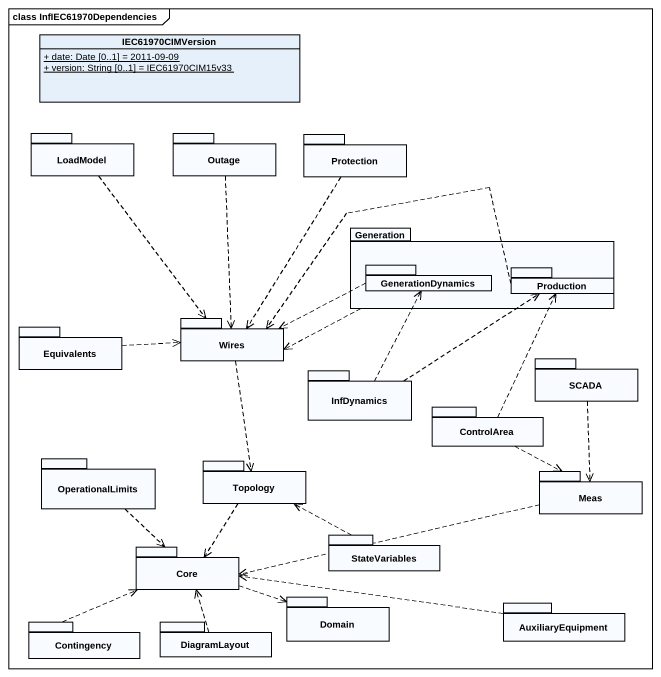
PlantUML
@startuml
mainframe class InfIEC61970Dependencies
hide circle
hide empty members
skinparam classAttributeIconSize 0
class IEC61970CIMVersion {
  {static} + date: Date [0..1] = 2011-09-09
  {static} + version: String [0..1] = IEC61970CIM15v33
}
package LoadModel {
}
package Outage {
}
package Protection {
}
package Generation {
  package GenerationDynamics {
  }
  package Production {
  }
}
package Equivalents {
}
package Wires {
}
package InfDynamics {
}
package SCADA {
}
package ControlArea {
}
package OperationalLimits {
}
package Topology {
}
package Meas {
}
package StateVariables {
}
package Core {
}
package Domain {
}
package AuxiliaryEquipment {
}
package Contingency {
}
package DiagramLayout {
}
LoadModel ..> Wires
Outage ..> Wires
Protection ..> Wires
Generation .left.> Wires
GenerationDynamics .left.> Wires
Production .left.> Wires
Equivalents .right.> Wires
Wires ..> Topology
InfDynamics .up.> GenerationDynamics
InfDynamics .right.> Production
SCADA ..> Meas
ControlArea .up.> Production
ControlArea ..> Meas
OperationalLimits ..> Core
Topology ..> Core
Meas .left.> Core
StateVariables .left.> Topology
Core .right.> Domain
AuxiliaryEquipment .left.> Core
Contingency .up.> Core
DiagramLayout .up.> Core
@enduml
